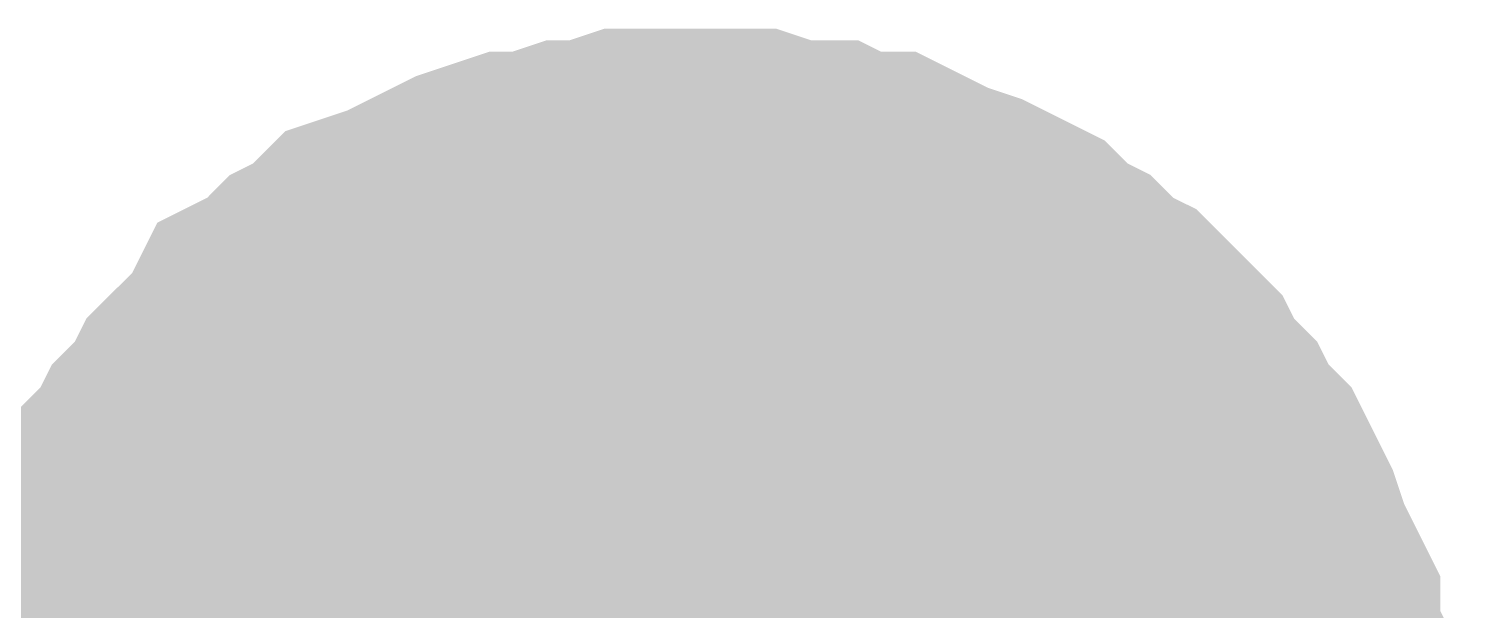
# Model space of a CAD drawing. Header units: inches. Extents: x 0 to 16.9, y 0 to 11.7.
# Drawn here: x 3.16806 to 3.21624, y 10.24004 to 10.25958 of the extents above; entities that cross this region are included whole.
import ezdxf

# ---------------------------------------------------------------- set-up
doc = ezdxf.new("R2010")
doc.units = ezdxf.units.IN
doc.header["$MEASUREMENT"] = 0
doc.layers.add('Sheet', color=255, linetype='Continuous')

msp = doc.modelspace()

# ---------------------------------------------------------------- linework, layer by layer
at = {"layer": 'Sheet'}
for points in [[(3.170217, 10.233614, 0.0118, 0.0118, 0), (3.170217, 10.234772, 0.0118, 0.0118, 0), (3.170217, 10.235544, 0.0118, 0.0118, 0), (3.170603, 10.236701, 0.0118, 0.0118, 0), (3.170603, 10.237859, 0.0118, 0.0118, 0), (3.170989, 10.23863, 0.0118, 0.0118, 0), (3.170989, 10.239788, 0.0118, 0.0118, 0), (3.171374, 10.24056, 0.0118, 0.0118, 0), (3.17176, 10.241331, 0.0118, 0.0118, 0), (3.172146, 10.242489, 0.0118, 0.0118, 0), (3.172532, 10.243261, 0.0118, 0.0118, 0), (3.173303, 10.244032, 0.0118, 0.0118, 0), (3.173689, 10.244804, 0.0118, 0.0118, 0), (3.174461, 10.245576, 0.0118, 0.0118, 0), (3.174846, 10.246348, 0.0118, 0.0118, 0), (3.175618, 10.247119, 0.0118, 0.0118, 0), (3.176389, 10.247891, 0.0118, 0.0118, 0), (3.176775, 10.248663, 0.0118, 0.0118, 0), (3.177547, 10.249048, 0.0118, 0.0118, 0), (3.178318, 10.24982, 0.0118, 0.0118, 0), (3.17909, 10.250206, 0.0118, 0.0118, 0), (3.179861, 10.250978, 0.0118, 0.0118, 0), (3.181019, 10.251364, 0.0118, 0.0118, 0), (3.18179, 10.251749, 0.0118, 0.0118, 0), (3.182562, 10.252135, 0.0118, 0.0118, 0), (3.183333, 10.252521, 0.0118, 0.0118, 0), (3.18449, 10.252907, 0.0118, 0.0118, 0), (3.185262, 10.252907, 0.0118, 0.0118, 0), (3.186419, 10.253293, 0.0118, 0.0118, 0), (3.187191, 10.253293, 0.0118, 0.0118, 0), (3.188348, 10.253679, 0.0118, 0.0118, 0), (3.18912, 10.253679, 0.0118, 0.0118, 0), (3.190277, 10.253679, 0.0118, 0.0118, 0)], [(3.170217, 10.233614, 0.0118, 0.0118, 0), (3.170217, 10.234772, 0.0118, 0.0118, 0), (3.170217, 10.235544, 0.0118, 0.0118, 0), (3.170603, 10.236701, 0.0118, 0.0118, 0), (3.170603, 10.237859, 0.0118, 0.0118, 0), (3.170989, 10.23863, 0.0118, 0.0118, 0), (3.170989, 10.239788, 0.0118, 0.0118, 0), (3.171374, 10.24056, 0.0118, 0.0118, 0), (3.17176, 10.241331, 0.0118, 0.0118, 0), (3.172146, 10.242489, 0.0118, 0.0118, 0), (3.172532, 10.243261, 0.0118, 0.0118, 0), (3.173303, 10.244032, 0.0118, 0.0118, 0), (3.173689, 10.244804, 0.0118, 0.0118, 0), (3.174461, 10.245576, 0.0118, 0.0118, 0), (3.174846, 10.246348, 0.0118, 0.0118, 0), (3.175618, 10.247119, 0.0118, 0.0118, 0), (3.176389, 10.247891, 0.0118, 0.0118, 0), (3.176775, 10.248663, 0.0118, 0.0118, 0), (3.177547, 10.249048, 0.0118, 0.0118, 0), (3.178318, 10.24982, 0.0118, 0.0118, 0), (3.17909, 10.250206, 0.0118, 0.0118, 0), (3.179861, 10.250978, 0.0118, 0.0118, 0), (3.181019, 10.251364, 0.0118, 0.0118, 0), (3.18179, 10.251749, 0.0118, 0.0118, 0), (3.182562, 10.252135, 0.0118, 0.0118, 0), (3.183333, 10.252521, 0.0118, 0.0118, 0), (3.18449, 10.252907, 0.0118, 0.0118, 0), (3.185262, 10.252907, 0.0118, 0.0118, 0), (3.186419, 10.253293, 0.0118, 0.0118, 0), (3.187191, 10.253293, 0.0118, 0.0118, 0), (3.188348, 10.253679, 0.0118, 0.0118, 0), (3.18912, 10.253679, 0.0118, 0.0118, 0), (3.190277, 10.253679, 0.0118, 0.0118, 0)], [(3.170217, 10.233614, 0.0118, 0.0118, 0), (3.170217, 10.234772, 0.0118, 0.0118, 0), (3.170217, 10.235544, 0.0118, 0.0118, 0), (3.170603, 10.236701, 0.0118, 0.0118, 0), (3.170603, 10.237859, 0.0118, 0.0118, 0), (3.170989, 10.23863, 0.0118, 0.0118, 0), (3.170989, 10.239788, 0.0118, 0.0118, 0), (3.171374, 10.24056, 0.0118, 0.0118, 0), (3.17176, 10.241331, 0.0118, 0.0118, 0), (3.172146, 10.242489, 0.0118, 0.0118, 0), (3.172532, 10.243261, 0.0118, 0.0118, 0), (3.173303, 10.244032, 0.0118, 0.0118, 0), (3.173689, 10.244804, 0.0118, 0.0118, 0), (3.174461, 10.245576, 0.0118, 0.0118, 0), (3.174846, 10.246348, 0.0118, 0.0118, 0), (3.175618, 10.247119, 0.0118, 0.0118, 0), (3.176389, 10.247891, 0.0118, 0.0118, 0), (3.176775, 10.248663, 0.0118, 0.0118, 0), (3.177547, 10.249048, 0.0118, 0.0118, 0), (3.178318, 10.24982, 0.0118, 0.0118, 0), (3.17909, 10.250206, 0.0118, 0.0118, 0), (3.179861, 10.250978, 0.0118, 0.0118, 0), (3.181019, 10.251364, 0.0118, 0.0118, 0), (3.18179, 10.251749, 0.0118, 0.0118, 0), (3.182562, 10.252135, 0.0118, 0.0118, 0), (3.183333, 10.252521, 0.0118, 0.0118, 0), (3.18449, 10.252907, 0.0118, 0.0118, 0), (3.185262, 10.252907, 0.0118, 0.0118, 0), (3.186419, 10.253293, 0.0118, 0.0118, 0), (3.187191, 10.253293, 0.0118, 0.0118, 0), (3.188348, 10.253679, 0.0118, 0.0118, 0), (3.18912, 10.253679, 0.0118, 0.0118, 0), (3.190277, 10.253679, 0.0118, 0.0118, 0)], [(3.170217, 10.233614, 0.0118, 0.0118, 0), (3.170217, 10.234772, 0.0118, 0.0118, 0), (3.170217, 10.235544, 0.0118, 0.0118, 0), (3.170603, 10.236701, 0.0118, 0.0118, 0), (3.170603, 10.237859, 0.0118, 0.0118, 0), (3.170989, 10.23863, 0.0118, 0.0118, 0), (3.170989, 10.239788, 0.0118, 0.0118, 0), (3.171374, 10.24056, 0.0118, 0.0118, 0), (3.17176, 10.241331, 0.0118, 0.0118, 0), (3.172146, 10.242489, 0.0118, 0.0118, 0), (3.172532, 10.243261, 0.0118, 0.0118, 0), (3.173303, 10.244032, 0.0118, 0.0118, 0), (3.173689, 10.244804, 0.0118, 0.0118, 0), (3.174461, 10.245576, 0.0118, 0.0118, 0), (3.174846, 10.246348, 0.0118, 0.0118, 0), (3.175618, 10.247119, 0.0118, 0.0118, 0), (3.176389, 10.247891, 0.0118, 0.0118, 0), (3.176775, 10.248663, 0.0118, 0.0118, 0), (3.177547, 10.249048, 0.0118, 0.0118, 0), (3.178318, 10.24982, 0.0118, 0.0118, 0), (3.17909, 10.250206, 0.0118, 0.0118, 0), (3.179861, 10.250978, 0.0118, 0.0118, 0), (3.181019, 10.251364, 0.0118, 0.0118, 0), (3.18179, 10.251749, 0.0118, 0.0118, 0), (3.182562, 10.252135, 0.0118, 0.0118, 0), (3.183333, 10.252521, 0.0118, 0.0118, 0), (3.18449, 10.252907, 0.0118, 0.0118, 0), (3.185262, 10.252907, 0.0118, 0.0118, 0), (3.186419, 10.253293, 0.0118, 0.0118, 0), (3.187191, 10.253293, 0.0118, 0.0118, 0), (3.188348, 10.253679, 0.0118, 0.0118, 0), (3.18912, 10.253679, 0.0118, 0.0118, 0), (3.190277, 10.253679, 0.0118, 0.0118, 0)], [(3.170217, 10.233614, 0.0118, 0.0118, 0), (3.170217, 10.234772, 0.0118, 0.0118, 0), (3.170217, 10.235544, 0.0118, 0.0118, 0), (3.170603, 10.236701, 0.0118, 0.0118, 0), (3.170603, 10.237859, 0.0118, 0.0118, 0), (3.170989, 10.23863, 0.0118, 0.0118, 0), (3.170989, 10.239788, 0.0118, 0.0118, 0), (3.171374, 10.24056, 0.0118, 0.0118, 0), (3.17176, 10.241331, 0.0118, 0.0118, 0), (3.172146, 10.242489, 0.0118, 0.0118, 0), (3.172532, 10.243261, 0.0118, 0.0118, 0), (3.173303, 10.244032, 0.0118, 0.0118, 0), (3.173689, 10.244804, 0.0118, 0.0118, 0), (3.174461, 10.245576, 0.0118, 0.0118, 0), (3.174846, 10.246348, 0.0118, 0.0118, 0), (3.175618, 10.247119, 0.0118, 0.0118, 0), (3.176389, 10.247891, 0.0118, 0.0118, 0), (3.176775, 10.248663, 0.0118, 0.0118, 0), (3.177547, 10.249048, 0.0118, 0.0118, 0), (3.178318, 10.24982, 0.0118, 0.0118, 0), (3.17909, 10.250206, 0.0118, 0.0118, 0), (3.179861, 10.250978, 0.0118, 0.0118, 0), (3.181019, 10.251364, 0.0118, 0.0118, 0), (3.18179, 10.251749, 0.0118, 0.0118, 0), (3.182562, 10.252135, 0.0118, 0.0118, 0), (3.183333, 10.252521, 0.0118, 0.0118, 0), (3.18449, 10.252907, 0.0118, 0.0118, 0), (3.185262, 10.252907, 0.0118, 0.0118, 0), (3.186419, 10.253293, 0.0118, 0.0118, 0), (3.187191, 10.253293, 0.0118, 0.0118, 0), (3.188348, 10.253679, 0.0118, 0.0118, 0), (3.18912, 10.253679, 0.0118, 0.0118, 0), (3.190277, 10.253679, 0.0118, 0.0118, 0)], [(3.170217, 10.233614, 0.0118, 0.0118, 0), (3.170217, 10.234772, 0.0118, 0.0118, 0), (3.170217, 10.235544, 0.0118, 0.0118, 0), (3.170603, 10.236701, 0.0118, 0.0118, 0), (3.170603, 10.237859, 0.0118, 0.0118, 0), (3.170989, 10.23863, 0.0118, 0.0118, 0), (3.170989, 10.239788, 0.0118, 0.0118, 0), (3.171374, 10.24056, 0.0118, 0.0118, 0), (3.17176, 10.241331, 0.0118, 0.0118, 0), (3.172146, 10.242489, 0.0118, 0.0118, 0), (3.172532, 10.243261, 0.0118, 0.0118, 0), (3.173303, 10.244032, 0.0118, 0.0118, 0), (3.173689, 10.244804, 0.0118, 0.0118, 0), (3.174461, 10.245576, 0.0118, 0.0118, 0), (3.174846, 10.246348, 0.0118, 0.0118, 0), (3.175618, 10.247119, 0.0118, 0.0118, 0), (3.176389, 10.247891, 0.0118, 0.0118, 0), (3.176775, 10.248663, 0.0118, 0.0118, 0), (3.177547, 10.249048, 0.0118, 0.0118, 0), (3.178318, 10.24982, 0.0118, 0.0118, 0), (3.17909, 10.250206, 0.0118, 0.0118, 0), (3.179861, 10.250978, 0.0118, 0.0118, 0), (3.181019, 10.251364, 0.0118, 0.0118, 0), (3.18179, 10.251749, 0.0118, 0.0118, 0), (3.182562, 10.252135, 0.0118, 0.0118, 0), (3.183333, 10.252521, 0.0118, 0.0118, 0), (3.18449, 10.252907, 0.0118, 0.0118, 0), (3.185262, 10.252907, 0.0118, 0.0118, 0), (3.186419, 10.253293, 0.0118, 0.0118, 0), (3.187191, 10.253293, 0.0118, 0.0118, 0), (3.188348, 10.253679, 0.0118, 0.0118, 0), (3.18912, 10.253679, 0.0118, 0.0118, 0), (3.190277, 10.253679, 0.0118, 0.0118, 0)], [(3.170217, 10.233614, 0.0118, 0.0118, 0), (3.170217, 10.234772, 0.0118, 0.0118, 0), (3.170217, 10.235544, 0.0118, 0.0118, 0), (3.170603, 10.236701, 0.0118, 0.0118, 0), (3.170603, 10.237859, 0.0118, 0.0118, 0), (3.170989, 10.23863, 0.0118, 0.0118, 0), (3.170989, 10.239788, 0.0118, 0.0118, 0), (3.171374, 10.24056, 0.0118, 0.0118, 0), (3.17176, 10.241331, 0.0118, 0.0118, 0), (3.172146, 10.242489, 0.0118, 0.0118, 0), (3.172532, 10.243261, 0.0118, 0.0118, 0), (3.173303, 10.244032, 0.0118, 0.0118, 0), (3.173689, 10.244804, 0.0118, 0.0118, 0), (3.174461, 10.245576, 0.0118, 0.0118, 0), (3.174846, 10.246348, 0.0118, 0.0118, 0), (3.175618, 10.247119, 0.0118, 0.0118, 0), (3.176389, 10.247891, 0.0118, 0.0118, 0), (3.176775, 10.248663, 0.0118, 0.0118, 0), (3.177547, 10.249048, 0.0118, 0.0118, 0), (3.178318, 10.24982, 0.0118, 0.0118, 0), (3.17909, 10.250206, 0.0118, 0.0118, 0), (3.179861, 10.250978, 0.0118, 0.0118, 0), (3.181019, 10.251364, 0.0118, 0.0118, 0), (3.18179, 10.251749, 0.0118, 0.0118, 0), (3.182562, 10.252135, 0.0118, 0.0118, 0), (3.183333, 10.252521, 0.0118, 0.0118, 0), (3.18449, 10.252907, 0.0118, 0.0118, 0), (3.185262, 10.252907, 0.0118, 0.0118, 0), (3.186419, 10.253293, 0.0118, 0.0118, 0), (3.187191, 10.253293, 0.0118, 0.0118, 0), (3.188348, 10.253679, 0.0118, 0.0118, 0), (3.18912, 10.253679, 0.0118, 0.0118, 0), (3.190277, 10.253679, 0.0118, 0.0118, 0)], [(3.190277, 10.253679, 0.0118, 0.0118, 0), (3.190277, 10.253679, 0.0118, 0.0118, 0)], [(3.190277, 10.253679, 0.0118, 0.0118, 0), (3.191434, 10.253679, 0.0118, 0.0118, 0), (3.192206, 10.253679, 0.0118, 0.0118, 0), (3.193363, 10.253293, 0.0118, 0.0118, 0), (3.19452, 10.253293, 0.0118, 0.0118, 0), (3.195292, 10.252907, 0.0118, 0.0118, 0), (3.196449, 10.252907, 0.0118, 0.0118, 0), (3.197221, 10.252521, 0.0118, 0.0118, 0), (3.197992, 10.252135, 0.0118, 0.0118, 0), (3.19915, 10.251749, 0.0118, 0.0118, 0), (3.199921, 10.251364, 0.0118, 0.0118, 0), (3.200693, 10.250978, 0.0118, 0.0118, 0), (3.201464, 10.250206, 0.0118, 0.0118, 0), (3.202236, 10.24982, 0.0118, 0.0118, 0), (3.203007, 10.249048, 0.0118, 0.0118, 0), (3.203779, 10.248663, 0.0118, 0.0118, 0), (3.20455, 10.247891, 0.0118, 0.0118, 0), (3.205322, 10.247119, 0.0118, 0.0118, 0), (3.205708, 10.246348, 0.0118, 0.0118, 0), (3.206479, 10.245576, 0.0118, 0.0118, 0), (3.206865, 10.244804, 0.0118, 0.0118, 0), (3.207636, 10.244032, 0.0118, 0.0118, 0), (3.208022, 10.243261, 0.0118, 0.0118, 0), (3.208408, 10.242489, 0.0118, 0.0118, 0), (3.208794, 10.241331, 0.0118, 0.0118, 0), (3.209179, 10.24056, 0.0118, 0.0118, 0), (3.209565, 10.239788, 0.0118, 0.0118, 0), (3.209565, 10.23863, 0.0118, 0.0118, 0), (3.209951, 10.237859, 0.0118, 0.0118, 0), (3.209951, 10.236701, 0.0118, 0.0118, 0), (3.210337, 10.235544, 0.0118, 0.0118, 0), (3.210337, 10.234772, 0.0118, 0.0118, 0), (3.210337, 10.233614, 0.0118, 0.0118, 0)], [(3.190277, 10.253679, 0.0118, 0.0118, 0), (3.190277, 10.253679, 0.0118, 0.0118, 0)], [(3.190277, 10.253679, 0.0118, 0.0118, 0), (3.191434, 10.253679, 0.0118, 0.0118, 0), (3.192206, 10.253679, 0.0118, 0.0118, 0), (3.193363, 10.253293, 0.0118, 0.0118, 0), (3.19452, 10.253293, 0.0118, 0.0118, 0), (3.195292, 10.252907, 0.0118, 0.0118, 0), (3.196449, 10.252907, 0.0118, 0.0118, 0), (3.197221, 10.252521, 0.0118, 0.0118, 0), (3.197992, 10.252135, 0.0118, 0.0118, 0), (3.19915, 10.251749, 0.0118, 0.0118, 0), (3.199921, 10.251364, 0.0118, 0.0118, 0), (3.200693, 10.250978, 0.0118, 0.0118, 0), (3.201464, 10.250206, 0.0118, 0.0118, 0), (3.202236, 10.24982, 0.0118, 0.0118, 0), (3.203007, 10.249048, 0.0118, 0.0118, 0), (3.203779, 10.248663, 0.0118, 0.0118, 0), (3.20455, 10.247891, 0.0118, 0.0118, 0), (3.205322, 10.247119, 0.0118, 0.0118, 0), (3.205708, 10.246348, 0.0118, 0.0118, 0), (3.206479, 10.245576, 0.0118, 0.0118, 0), (3.206865, 10.244804, 0.0118, 0.0118, 0), (3.207636, 10.244032, 0.0118, 0.0118, 0), (3.208022, 10.243261, 0.0118, 0.0118, 0), (3.208408, 10.242489, 0.0118, 0.0118, 0), (3.208794, 10.241331, 0.0118, 0.0118, 0), (3.209179, 10.24056, 0.0118, 0.0118, 0), (3.209565, 10.239788, 0.0118, 0.0118, 0), (3.209565, 10.23863, 0.0118, 0.0118, 0), (3.209951, 10.237859, 0.0118, 0.0118, 0), (3.209951, 10.236701, 0.0118, 0.0118, 0), (3.210337, 10.235544, 0.0118, 0.0118, 0), (3.210337, 10.234772, 0.0118, 0.0118, 0), (3.210337, 10.233614, 0.0118, 0.0118, 0)], [(3.190277, 10.253679, 0.0118, 0.0118, 0), (3.190277, 10.253679, 0.0118, 0.0118, 0)], [(3.190277, 10.253679, 0.0118, 0.0118, 0), (3.191434, 10.253679, 0.0118, 0.0118, 0), (3.192206, 10.253679, 0.0118, 0.0118, 0), (3.193363, 10.253293, 0.0118, 0.0118, 0), (3.19452, 10.253293, 0.0118, 0.0118, 0), (3.195292, 10.252907, 0.0118, 0.0118, 0), (3.196449, 10.252907, 0.0118, 0.0118, 0), (3.197221, 10.252521, 0.0118, 0.0118, 0), (3.197992, 10.252135, 0.0118, 0.0118, 0), (3.19915, 10.251749, 0.0118, 0.0118, 0), (3.199921, 10.251364, 0.0118, 0.0118, 0), (3.200693, 10.250978, 0.0118, 0.0118, 0), (3.201464, 10.250206, 0.0118, 0.0118, 0), (3.202236, 10.24982, 0.0118, 0.0118, 0), (3.203007, 10.249048, 0.0118, 0.0118, 0), (3.203779, 10.248663, 0.0118, 0.0118, 0), (3.20455, 10.247891, 0.0118, 0.0118, 0), (3.205322, 10.247119, 0.0118, 0.0118, 0), (3.205708, 10.246348, 0.0118, 0.0118, 0), (3.206479, 10.245576, 0.0118, 0.0118, 0), (3.206865, 10.244804, 0.0118, 0.0118, 0), (3.207636, 10.244032, 0.0118, 0.0118, 0), (3.208022, 10.243261, 0.0118, 0.0118, 0), (3.208408, 10.242489, 0.0118, 0.0118, 0), (3.208794, 10.241331, 0.0118, 0.0118, 0), (3.209179, 10.24056, 0.0118, 0.0118, 0), (3.209565, 10.239788, 0.0118, 0.0118, 0), (3.209565, 10.23863, 0.0118, 0.0118, 0), (3.209951, 10.237859, 0.0118, 0.0118, 0), (3.209951, 10.236701, 0.0118, 0.0118, 0), (3.210337, 10.235544, 0.0118, 0.0118, 0), (3.210337, 10.234772, 0.0118, 0.0118, 0), (3.210337, 10.233614, 0.0118, 0.0118, 0)], [(3.190277, 10.253679, 0.0118, 0.0118, 0), (3.190277, 10.253679, 0.0118, 0.0118, 0)], [(3.190277, 10.253679, 0.0118, 0.0118, 0), (3.191434, 10.253679, 0.0118, 0.0118, 0), (3.192206, 10.253679, 0.0118, 0.0118, 0), (3.193363, 10.253293, 0.0118, 0.0118, 0), (3.19452, 10.253293, 0.0118, 0.0118, 0), (3.195292, 10.252907, 0.0118, 0.0118, 0), (3.196449, 10.252907, 0.0118, 0.0118, 0), (3.197221, 10.252521, 0.0118, 0.0118, 0), (3.197992, 10.252135, 0.0118, 0.0118, 0), (3.19915, 10.251749, 0.0118, 0.0118, 0), (3.199921, 10.251364, 0.0118, 0.0118, 0), (3.200693, 10.250978, 0.0118, 0.0118, 0), (3.201464, 10.250206, 0.0118, 0.0118, 0), (3.202236, 10.24982, 0.0118, 0.0118, 0), (3.203007, 10.249048, 0.0118, 0.0118, 0), (3.203779, 10.248663, 0.0118, 0.0118, 0), (3.20455, 10.247891, 0.0118, 0.0118, 0), (3.205322, 10.247119, 0.0118, 0.0118, 0), (3.205708, 10.246348, 0.0118, 0.0118, 0), (3.206479, 10.245576, 0.0118, 0.0118, 0), (3.206865, 10.244804, 0.0118, 0.0118, 0), (3.207636, 10.244032, 0.0118, 0.0118, 0), (3.208022, 10.243261, 0.0118, 0.0118, 0), (3.208408, 10.242489, 0.0118, 0.0118, 0), (3.208794, 10.241331, 0.0118, 0.0118, 0), (3.209179, 10.24056, 0.0118, 0.0118, 0), (3.209565, 10.239788, 0.0118, 0.0118, 0), (3.209565, 10.23863, 0.0118, 0.0118, 0), (3.209951, 10.237859, 0.0118, 0.0118, 0), (3.209951, 10.236701, 0.0118, 0.0118, 0), (3.210337, 10.235544, 0.0118, 0.0118, 0), (3.210337, 10.234772, 0.0118, 0.0118, 0), (3.210337, 10.233614, 0.0118, 0.0118, 0)], [(3.190277, 10.253679, 0.0118, 0.0118, 0), (3.190277, 10.253679, 0.0118, 0.0118, 0)], [(3.190277, 10.253679, 0.0118, 0.0118, 0), (3.191434, 10.253679, 0.0118, 0.0118, 0), (3.192206, 10.253679, 0.0118, 0.0118, 0), (3.193363, 10.253293, 0.0118, 0.0118, 0), (3.19452, 10.253293, 0.0118, 0.0118, 0), (3.195292, 10.252907, 0.0118, 0.0118, 0), (3.196449, 10.252907, 0.0118, 0.0118, 0), (3.197221, 10.252521, 0.0118, 0.0118, 0), (3.197992, 10.252135, 0.0118, 0.0118, 0), (3.19915, 10.251749, 0.0118, 0.0118, 0), (3.199921, 10.251364, 0.0118, 0.0118, 0), (3.200693, 10.250978, 0.0118, 0.0118, 0), (3.201464, 10.250206, 0.0118, 0.0118, 0), (3.202236, 10.24982, 0.0118, 0.0118, 0), (3.203007, 10.249048, 0.0118, 0.0118, 0), (3.203779, 10.248663, 0.0118, 0.0118, 0), (3.20455, 10.247891, 0.0118, 0.0118, 0), (3.205322, 10.247119, 0.0118, 0.0118, 0), (3.205708, 10.246348, 0.0118, 0.0118, 0), (3.206479, 10.245576, 0.0118, 0.0118, 0), (3.206865, 10.244804, 0.0118, 0.0118, 0), (3.207636, 10.244032, 0.0118, 0.0118, 0), (3.208022, 10.243261, 0.0118, 0.0118, 0), (3.208408, 10.242489, 0.0118, 0.0118, 0), (3.208794, 10.241331, 0.0118, 0.0118, 0), (3.209179, 10.24056, 0.0118, 0.0118, 0), (3.209565, 10.239788, 0.0118, 0.0118, 0), (3.209565, 10.23863, 0.0118, 0.0118, 0), (3.209951, 10.237859, 0.0118, 0.0118, 0), (3.209951, 10.236701, 0.0118, 0.0118, 0), (3.210337, 10.235544, 0.0118, 0.0118, 0), (3.210337, 10.234772, 0.0118, 0.0118, 0), (3.210337, 10.233614, 0.0118, 0.0118, 0)], [(3.190277, 10.253679, 0.0118, 0.0118, 0), (3.190277, 10.253679, 0.0118, 0.0118, 0)], [(3.190277, 10.253679, 0.0118, 0.0118, 0), (3.191434, 10.253679, 0.0118, 0.0118, 0), (3.192206, 10.253679, 0.0118, 0.0118, 0), (3.193363, 10.253293, 0.0118, 0.0118, 0), (3.19452, 10.253293, 0.0118, 0.0118, 0), (3.195292, 10.252907, 0.0118, 0.0118, 0), (3.196449, 10.252907, 0.0118, 0.0118, 0), (3.197221, 10.252521, 0.0118, 0.0118, 0), (3.197992, 10.252135, 0.0118, 0.0118, 0), (3.19915, 10.251749, 0.0118, 0.0118, 0), (3.199921, 10.251364, 0.0118, 0.0118, 0), (3.200693, 10.250978, 0.0118, 0.0118, 0), (3.201464, 10.250206, 0.0118, 0.0118, 0), (3.202236, 10.24982, 0.0118, 0.0118, 0), (3.203007, 10.249048, 0.0118, 0.0118, 0), (3.203779, 10.248663, 0.0118, 0.0118, 0), (3.20455, 10.247891, 0.0118, 0.0118, 0), (3.205322, 10.247119, 0.0118, 0.0118, 0), (3.205708, 10.246348, 0.0118, 0.0118, 0), (3.206479, 10.245576, 0.0118, 0.0118, 0), (3.206865, 10.244804, 0.0118, 0.0118, 0), (3.207636, 10.244032, 0.0118, 0.0118, 0), (3.208022, 10.243261, 0.0118, 0.0118, 0), (3.208408, 10.242489, 0.0118, 0.0118, 0), (3.208794, 10.241331, 0.0118, 0.0118, 0), (3.209179, 10.24056, 0.0118, 0.0118, 0), (3.209565, 10.239788, 0.0118, 0.0118, 0), (3.209565, 10.23863, 0.0118, 0.0118, 0), (3.209951, 10.237859, 0.0118, 0.0118, 0), (3.209951, 10.236701, 0.0118, 0.0118, 0), (3.210337, 10.235544, 0.0118, 0.0118, 0), (3.210337, 10.234772, 0.0118, 0.0118, 0), (3.210337, 10.233614, 0.0118, 0.0118, 0)], [(3.190277, 10.253679, 0.0118, 0.0118, 0), (3.190277, 10.253679, 0.0118, 0.0118, 0)], [(3.190277, 10.253679, 0.0118, 0.0118, 0), (3.191434, 10.253679, 0.0118, 0.0118, 0), (3.192206, 10.253679, 0.0118, 0.0118, 0), (3.193363, 10.253293, 0.0118, 0.0118, 0), (3.19452, 10.253293, 0.0118, 0.0118, 0), (3.195292, 10.252907, 0.0118, 0.0118, 0), (3.196449, 10.252907, 0.0118, 0.0118, 0), (3.197221, 10.252521, 0.0118, 0.0118, 0), (3.197992, 10.252135, 0.0118, 0.0118, 0), (3.19915, 10.251749, 0.0118, 0.0118, 0), (3.199921, 10.251364, 0.0118, 0.0118, 0), (3.200693, 10.250978, 0.0118, 0.0118, 0), (3.201464, 10.250206, 0.0118, 0.0118, 0), (3.202236, 10.24982, 0.0118, 0.0118, 0), (3.203007, 10.249048, 0.0118, 0.0118, 0), (3.203779, 10.248663, 0.0118, 0.0118, 0), (3.20455, 10.247891, 0.0118, 0.0118, 0), (3.205322, 10.247119, 0.0118, 0.0118, 0), (3.205708, 10.246348, 0.0118, 0.0118, 0), (3.206479, 10.245576, 0.0118, 0.0118, 0), (3.206865, 10.244804, 0.0118, 0.0118, 0), (3.207636, 10.244032, 0.0118, 0.0118, 0), (3.208022, 10.243261, 0.0118, 0.0118, 0), (3.208408, 10.242489, 0.0118, 0.0118, 0), (3.208794, 10.241331, 0.0118, 0.0118, 0), (3.209179, 10.24056, 0.0118, 0.0118, 0), (3.209565, 10.239788, 0.0118, 0.0118, 0), (3.209565, 10.23863, 0.0118, 0.0118, 0), (3.209951, 10.237859, 0.0118, 0.0118, 0), (3.209951, 10.236701, 0.0118, 0.0118, 0), (3.210337, 10.235544, 0.0118, 0.0118, 0), (3.210337, 10.234772, 0.0118, 0.0118, 0), (3.210337, 10.233614, 0.0118, 0.0118, 0)], [(3.170603, 10.237859, 0.0039, 0.0039, 0), (3.170989, 10.23863, 0.0039, 0.0039, 0), (3.170989, 10.239788, 0.0039, 0.0039, 0), (3.171374, 10.24056, 0.0039, 0.0039, 0), (3.17176, 10.241331, 0.0039, 0.0039, 0), (3.172146, 10.242489, 0.0039, 0.0039, 0), (3.172532, 10.243261, 0.0039, 0.0039, 0), (3.173303, 10.244032, 0.0039, 0.0039, 0), (3.173689, 10.244804, 0.0039, 0.0039, 0), (3.174461, 10.245576, 0.0039, 0.0039, 0), (3.174846, 10.246348, 0.0039, 0.0039, 0), (3.175618, 10.247119, 0.0039, 0.0039, 0), (3.176389, 10.247891, 0.0039, 0.0039, 0), (3.176775, 10.248663, 0.0039, 0.0039, 0), (3.177547, 10.249048, 0.0039, 0.0039, 0), (3.178318, 10.24982, 0.0039, 0.0039, 0), (3.17909, 10.250206, 0.0039, 0.0039, 0), (3.179861, 10.250978, 0.0039, 0.0039, 0), (3.181019, 10.251364, 0.0039, 0.0039, 0), (3.18179, 10.251749, 0.0039, 0.0039, 0), (3.182562, 10.252135, 0.0039, 0.0039, 0), (3.183333, 10.252521, 0.0039, 0.0039, 0), (3.18449, 10.252907, 0.0039, 0.0039, 0), (3.185262, 10.252907, 0.0039, 0.0039, 0), (3.186419, 10.253293, 0.0039, 0.0039, 0), (3.187191, 10.253293, 0.0039, 0.0039, 0), (3.188348, 10.253679, 0.0039, 0.0039, 0), (3.18912, 10.253679, 0.0039, 0.0039, 0), (3.190277, 10.253679, 0.0039, 0.0039, 0)], [(3.170603, 10.237859, 0.0039, 0.0039, 0), (3.170989, 10.23863, 0.0039, 0.0039, 0), (3.170989, 10.239788, 0.0039, 0.0039, 0), (3.171374, 10.24056, 0.0039, 0.0039, 0), (3.17176, 10.241331, 0.0039, 0.0039, 0), (3.172146, 10.242489, 0.0039, 0.0039, 0), (3.172532, 10.243261, 0.0039, 0.0039, 0), (3.173303, 10.244032, 0.0039, 0.0039, 0), (3.173689, 10.244804, 0.0039, 0.0039, 0), (3.174461, 10.245576, 0.0039, 0.0039, 0), (3.174846, 10.246348, 0.0039, 0.0039, 0), (3.175618, 10.247119, 0.0039, 0.0039, 0), (3.176389, 10.247891, 0.0039, 0.0039, 0), (3.176775, 10.248663, 0.0039, 0.0039, 0), (3.177547, 10.249048, 0.0039, 0.0039, 0), (3.178318, 10.24982, 0.0039, 0.0039, 0), (3.17909, 10.250206, 0.0039, 0.0039, 0), (3.179861, 10.250978, 0.0039, 0.0039, 0), (3.181019, 10.251364, 0.0039, 0.0039, 0), (3.18179, 10.251749, 0.0039, 0.0039, 0), (3.182562, 10.252135, 0.0039, 0.0039, 0), (3.183333, 10.252521, 0.0039, 0.0039, 0), (3.18449, 10.252907, 0.0039, 0.0039, 0), (3.185262, 10.252907, 0.0039, 0.0039, 0), (3.186419, 10.253293, 0.0039, 0.0039, 0), (3.187191, 10.253293, 0.0039, 0.0039, 0), (3.188348, 10.253679, 0.0039, 0.0039, 0), (3.18912, 10.253679, 0.0039, 0.0039, 0), (3.190277, 10.253679, 0.0039, 0.0039, 0)], [(3.170603, 10.237859, 0.0039, 0.0039, 0), (3.170989, 10.23863, 0.0039, 0.0039, 0), (3.170989, 10.239788, 0.0039, 0.0039, 0), (3.171374, 10.24056, 0.0039, 0.0039, 0), (3.17176, 10.241331, 0.0039, 0.0039, 0), (3.172146, 10.242489, 0.0039, 0.0039, 0), (3.172532, 10.243261, 0.0039, 0.0039, 0), (3.173303, 10.244032, 0.0039, 0.0039, 0), (3.173689, 10.244804, 0.0039, 0.0039, 0), (3.174461, 10.245576, 0.0039, 0.0039, 0), (3.174846, 10.246348, 0.0039, 0.0039, 0), (3.175618, 10.247119, 0.0039, 0.0039, 0), (3.176389, 10.247891, 0.0039, 0.0039, 0), (3.176775, 10.248663, 0.0039, 0.0039, 0), (3.177547, 10.249048, 0.0039, 0.0039, 0), (3.178318, 10.24982, 0.0039, 0.0039, 0), (3.17909, 10.250206, 0.0039, 0.0039, 0), (3.179861, 10.250978, 0.0039, 0.0039, 0), (3.181019, 10.251364, 0.0039, 0.0039, 0), (3.18179, 10.251749, 0.0039, 0.0039, 0), (3.182562, 10.252135, 0.0039, 0.0039, 0), (3.183333, 10.252521, 0.0039, 0.0039, 0), (3.18449, 10.252907, 0.0039, 0.0039, 0), (3.185262, 10.252907, 0.0039, 0.0039, 0), (3.186419, 10.253293, 0.0039, 0.0039, 0), (3.187191, 10.253293, 0.0039, 0.0039, 0), (3.188348, 10.253679, 0.0039, 0.0039, 0), (3.18912, 10.253679, 0.0039, 0.0039, 0), (3.190277, 10.253679, 0.0039, 0.0039, 0)], [(3.170603, 10.237859, 0.0039, 0.0039, 0), (3.170989, 10.23863, 0.0039, 0.0039, 0), (3.170989, 10.239788, 0.0039, 0.0039, 0), (3.171374, 10.24056, 0.0039, 0.0039, 0), (3.17176, 10.241331, 0.0039, 0.0039, 0), (3.172146, 10.242489, 0.0039, 0.0039, 0), (3.172532, 10.243261, 0.0039, 0.0039, 0), (3.173303, 10.244032, 0.0039, 0.0039, 0), (3.173689, 10.244804, 0.0039, 0.0039, 0), (3.174461, 10.245576, 0.0039, 0.0039, 0), (3.174846, 10.246348, 0.0039, 0.0039, 0), (3.175618, 10.247119, 0.0039, 0.0039, 0), (3.176389, 10.247891, 0.0039, 0.0039, 0), (3.176775, 10.248663, 0.0039, 0.0039, 0), (3.177547, 10.249048, 0.0039, 0.0039, 0), (3.178318, 10.24982, 0.0039, 0.0039, 0), (3.17909, 10.250206, 0.0039, 0.0039, 0), (3.179861, 10.250978, 0.0039, 0.0039, 0), (3.181019, 10.251364, 0.0039, 0.0039, 0), (3.18179, 10.251749, 0.0039, 0.0039, 0), (3.182562, 10.252135, 0.0039, 0.0039, 0), (3.183333, 10.252521, 0.0039, 0.0039, 0), (3.18449, 10.252907, 0.0039, 0.0039, 0), (3.185262, 10.252907, 0.0039, 0.0039, 0), (3.186419, 10.253293, 0.0039, 0.0039, 0), (3.187191, 10.253293, 0.0039, 0.0039, 0), (3.188348, 10.253679, 0.0039, 0.0039, 0), (3.18912, 10.253679, 0.0039, 0.0039, 0), (3.190277, 10.253679, 0.0039, 0.0039, 0)], [(3.170603, 10.237859, 0.0039, 0.0039, 0), (3.170989, 10.23863, 0.0039, 0.0039, 0), (3.170989, 10.239788, 0.0039, 0.0039, 0), (3.171374, 10.24056, 0.0039, 0.0039, 0), (3.17176, 10.241331, 0.0039, 0.0039, 0), (3.172146, 10.242489, 0.0039, 0.0039, 0), (3.172532, 10.243261, 0.0039, 0.0039, 0), (3.173303, 10.244032, 0.0039, 0.0039, 0), (3.173689, 10.244804, 0.0039, 0.0039, 0), (3.174461, 10.245576, 0.0039, 0.0039, 0), (3.174846, 10.246348, 0.0039, 0.0039, 0), (3.175618, 10.247119, 0.0039, 0.0039, 0), (3.176389, 10.247891, 0.0039, 0.0039, 0), (3.176775, 10.248663, 0.0039, 0.0039, 0), (3.177547, 10.249048, 0.0039, 0.0039, 0), (3.178318, 10.24982, 0.0039, 0.0039, 0), (3.17909, 10.250206, 0.0039, 0.0039, 0), (3.179861, 10.250978, 0.0039, 0.0039, 0), (3.181019, 10.251364, 0.0039, 0.0039, 0), (3.18179, 10.251749, 0.0039, 0.0039, 0), (3.182562, 10.252135, 0.0039, 0.0039, 0), (3.183333, 10.252521, 0.0039, 0.0039, 0), (3.18449, 10.252907, 0.0039, 0.0039, 0), (3.185262, 10.252907, 0.0039, 0.0039, 0), (3.186419, 10.253293, 0.0039, 0.0039, 0), (3.187191, 10.253293, 0.0039, 0.0039, 0), (3.188348, 10.253679, 0.0039, 0.0039, 0), (3.18912, 10.253679, 0.0039, 0.0039, 0), (3.190277, 10.253679, 0.0039, 0.0039, 0)], [(3.170603, 10.237859, 0.0039, 0.0039, 0), (3.170989, 10.23863, 0.0039, 0.0039, 0), (3.170989, 10.239788, 0.0039, 0.0039, 0), (3.171374, 10.24056, 0.0039, 0.0039, 0), (3.17176, 10.241331, 0.0039, 0.0039, 0), (3.172146, 10.242489, 0.0039, 0.0039, 0), (3.172532, 10.243261, 0.0039, 0.0039, 0), (3.173303, 10.244032, 0.0039, 0.0039, 0), (3.173689, 10.244804, 0.0039, 0.0039, 0), (3.174461, 10.245576, 0.0039, 0.0039, 0), (3.174846, 10.246348, 0.0039, 0.0039, 0), (3.175618, 10.247119, 0.0039, 0.0039, 0), (3.176389, 10.247891, 0.0039, 0.0039, 0), (3.176775, 10.248663, 0.0039, 0.0039, 0), (3.177547, 10.249048, 0.0039, 0.0039, 0), (3.178318, 10.24982, 0.0039, 0.0039, 0), (3.17909, 10.250206, 0.0039, 0.0039, 0), (3.179861, 10.250978, 0.0039, 0.0039, 0), (3.181019, 10.251364, 0.0039, 0.0039, 0), (3.18179, 10.251749, 0.0039, 0.0039, 0), (3.182562, 10.252135, 0.0039, 0.0039, 0), (3.183333, 10.252521, 0.0039, 0.0039, 0), (3.18449, 10.252907, 0.0039, 0.0039, 0), (3.185262, 10.252907, 0.0039, 0.0039, 0), (3.186419, 10.253293, 0.0039, 0.0039, 0), (3.187191, 10.253293, 0.0039, 0.0039, 0), (3.188348, 10.253679, 0.0039, 0.0039, 0), (3.18912, 10.253679, 0.0039, 0.0039, 0), (3.190277, 10.253679, 0.0039, 0.0039, 0)], [(3.170603, 10.237859, 0.0039, 0.0039, 0), (3.170989, 10.23863, 0.0039, 0.0039, 0), (3.170989, 10.239788, 0.0039, 0.0039, 0), (3.171374, 10.24056, 0.0039, 0.0039, 0), (3.17176, 10.241331, 0.0039, 0.0039, 0), (3.172146, 10.242489, 0.0039, 0.0039, 0), (3.172532, 10.243261, 0.0039, 0.0039, 0), (3.173303, 10.244032, 0.0039, 0.0039, 0), (3.173689, 10.244804, 0.0039, 0.0039, 0), (3.174461, 10.245576, 0.0039, 0.0039, 0), (3.174846, 10.246348, 0.0039, 0.0039, 0), (3.175618, 10.247119, 0.0039, 0.0039, 0), (3.176389, 10.247891, 0.0039, 0.0039, 0), (3.176775, 10.248663, 0.0039, 0.0039, 0), (3.177547, 10.249048, 0.0039, 0.0039, 0), (3.178318, 10.24982, 0.0039, 0.0039, 0), (3.17909, 10.250206, 0.0039, 0.0039, 0), (3.179861, 10.250978, 0.0039, 0.0039, 0), (3.181019, 10.251364, 0.0039, 0.0039, 0), (3.18179, 10.251749, 0.0039, 0.0039, 0), (3.182562, 10.252135, 0.0039, 0.0039, 0), (3.183333, 10.252521, 0.0039, 0.0039, 0), (3.18449, 10.252907, 0.0039, 0.0039, 0), (3.185262, 10.252907, 0.0039, 0.0039, 0), (3.186419, 10.253293, 0.0039, 0.0039, 0), (3.187191, 10.253293, 0.0039, 0.0039, 0), (3.188348, 10.253679, 0.0039, 0.0039, 0), (3.18912, 10.253679, 0.0039, 0.0039, 0), (3.190277, 10.253679, 0.0039, 0.0039, 0)], [(3.190277, 10.253679, 0.0039, 0.0039, 0), (3.190277, 10.253679, 0.0039, 0.0039, 0)], [(3.190277, 10.253679, 0.0039, 0.0039, 0), (3.191434, 10.253679, 0.0039, 0.0039, 0), (3.192206, 10.253679, 0.0039, 0.0039, 0), (3.193363, 10.253293, 0.0039, 0.0039, 0), (3.19452, 10.253293, 0.0039, 0.0039, 0), (3.195292, 10.252907, 0.0039, 0.0039, 0), (3.196449, 10.252907, 0.0039, 0.0039, 0), (3.197221, 10.252521, 0.0039, 0.0039, 0), (3.197992, 10.252135, 0.0039, 0.0039, 0), (3.19915, 10.251749, 0.0039, 0.0039, 0), (3.199921, 10.251364, 0.0039, 0.0039, 0), (3.200693, 10.250978, 0.0039, 0.0039, 0), (3.201464, 10.250206, 0.0039, 0.0039, 0), (3.202236, 10.24982, 0.0039, 0.0039, 0), (3.203007, 10.249048, 0.0039, 0.0039, 0), (3.203779, 10.248663, 0.0039, 0.0039, 0), (3.20455, 10.247891, 0.0039, 0.0039, 0), (3.205322, 10.247119, 0.0039, 0.0039, 0), (3.205708, 10.246348, 0.0039, 0.0039, 0), (3.206479, 10.245576, 0.0039, 0.0039, 0), (3.206865, 10.244804, 0.0039, 0.0039, 0), (3.207636, 10.244032, 0.0039, 0.0039, 0), (3.208022, 10.243261, 0.0039, 0.0039, 0), (3.208408, 10.242489, 0.0039, 0.0039, 0), (3.208794, 10.241331, 0.0039, 0.0039, 0), (3.209179, 10.24056, 0.0039, 0.0039, 0), (3.209565, 10.239788, 0.0039, 0.0039, 0), (3.209565, 10.23863, 0.0039, 0.0039, 0), (3.209951, 10.237859, 0.0039, 0.0039, 0)], [(3.190277, 10.253679, 0.0039, 0.0039, 0), (3.190277, 10.253679, 0.0039, 0.0039, 0)], [(3.190277, 10.253679, 0.0039, 0.0039, 0), (3.191434, 10.253679, 0.0039, 0.0039, 0), (3.192206, 10.253679, 0.0039, 0.0039, 0), (3.193363, 10.253293, 0.0039, 0.0039, 0), (3.19452, 10.253293, 0.0039, 0.0039, 0), (3.195292, 10.252907, 0.0039, 0.0039, 0), (3.196449, 10.252907, 0.0039, 0.0039, 0), (3.197221, 10.252521, 0.0039, 0.0039, 0), (3.197992, 10.252135, 0.0039, 0.0039, 0), (3.19915, 10.251749, 0.0039, 0.0039, 0), (3.199921, 10.251364, 0.0039, 0.0039, 0), (3.200693, 10.250978, 0.0039, 0.0039, 0), (3.201464, 10.250206, 0.0039, 0.0039, 0), (3.202236, 10.24982, 0.0039, 0.0039, 0), (3.203007, 10.249048, 0.0039, 0.0039, 0), (3.203779, 10.248663, 0.0039, 0.0039, 0), (3.20455, 10.247891, 0.0039, 0.0039, 0), (3.205322, 10.247119, 0.0039, 0.0039, 0), (3.205708, 10.246348, 0.0039, 0.0039, 0), (3.206479, 10.245576, 0.0039, 0.0039, 0), (3.206865, 10.244804, 0.0039, 0.0039, 0), (3.207636, 10.244032, 0.0039, 0.0039, 0), (3.208022, 10.243261, 0.0039, 0.0039, 0), (3.208408, 10.242489, 0.0039, 0.0039, 0), (3.208794, 10.241331, 0.0039, 0.0039, 0), (3.209179, 10.24056, 0.0039, 0.0039, 0), (3.209565, 10.239788, 0.0039, 0.0039, 0), (3.209565, 10.23863, 0.0039, 0.0039, 0), (3.209951, 10.237859, 0.0039, 0.0039, 0)], [(3.190277, 10.253679, 0.0039, 0.0039, 0), (3.190277, 10.253679, 0.0039, 0.0039, 0)], [(3.190277, 10.253679, 0.0039, 0.0039, 0), (3.191434, 10.253679, 0.0039, 0.0039, 0), (3.192206, 10.253679, 0.0039, 0.0039, 0), (3.193363, 10.253293, 0.0039, 0.0039, 0), (3.19452, 10.253293, 0.0039, 0.0039, 0), (3.195292, 10.252907, 0.0039, 0.0039, 0), (3.196449, 10.252907, 0.0039, 0.0039, 0), (3.197221, 10.252521, 0.0039, 0.0039, 0), (3.197992, 10.252135, 0.0039, 0.0039, 0), (3.19915, 10.251749, 0.0039, 0.0039, 0), (3.199921, 10.251364, 0.0039, 0.0039, 0), (3.200693, 10.250978, 0.0039, 0.0039, 0), (3.201464, 10.250206, 0.0039, 0.0039, 0), (3.202236, 10.24982, 0.0039, 0.0039, 0), (3.203007, 10.249048, 0.0039, 0.0039, 0), (3.203779, 10.248663, 0.0039, 0.0039, 0), (3.20455, 10.247891, 0.0039, 0.0039, 0), (3.205322, 10.247119, 0.0039, 0.0039, 0), (3.205708, 10.246348, 0.0039, 0.0039, 0), (3.206479, 10.245576, 0.0039, 0.0039, 0), (3.206865, 10.244804, 0.0039, 0.0039, 0), (3.207636, 10.244032, 0.0039, 0.0039, 0), (3.208022, 10.243261, 0.0039, 0.0039, 0), (3.208408, 10.242489, 0.0039, 0.0039, 0), (3.208794, 10.241331, 0.0039, 0.0039, 0), (3.209179, 10.24056, 0.0039, 0.0039, 0), (3.209565, 10.239788, 0.0039, 0.0039, 0), (3.209565, 10.23863, 0.0039, 0.0039, 0), (3.209951, 10.237859, 0.0039, 0.0039, 0)], [(3.190277, 10.253679, 0.0039, 0.0039, 0), (3.190277, 10.253679, 0.0039, 0.0039, 0)], [(3.190277, 10.253679, 0.0039, 0.0039, 0), (3.191434, 10.253679, 0.0039, 0.0039, 0), (3.192206, 10.253679, 0.0039, 0.0039, 0), (3.193363, 10.253293, 0.0039, 0.0039, 0), (3.19452, 10.253293, 0.0039, 0.0039, 0), (3.195292, 10.252907, 0.0039, 0.0039, 0), (3.196449, 10.252907, 0.0039, 0.0039, 0), (3.197221, 10.252521, 0.0039, 0.0039, 0), (3.197992, 10.252135, 0.0039, 0.0039, 0), (3.19915, 10.251749, 0.0039, 0.0039, 0), (3.199921, 10.251364, 0.0039, 0.0039, 0), (3.200693, 10.250978, 0.0039, 0.0039, 0), (3.201464, 10.250206, 0.0039, 0.0039, 0), (3.202236, 10.24982, 0.0039, 0.0039, 0), (3.203007, 10.249048, 0.0039, 0.0039, 0), (3.203779, 10.248663, 0.0039, 0.0039, 0), (3.20455, 10.247891, 0.0039, 0.0039, 0), (3.205322, 10.247119, 0.0039, 0.0039, 0), (3.205708, 10.246348, 0.0039, 0.0039, 0), (3.206479, 10.245576, 0.0039, 0.0039, 0), (3.206865, 10.244804, 0.0039, 0.0039, 0), (3.207636, 10.244032, 0.0039, 0.0039, 0), (3.208022, 10.243261, 0.0039, 0.0039, 0), (3.208408, 10.242489, 0.0039, 0.0039, 0), (3.208794, 10.241331, 0.0039, 0.0039, 0), (3.209179, 10.24056, 0.0039, 0.0039, 0), (3.209565, 10.239788, 0.0039, 0.0039, 0), (3.209565, 10.23863, 0.0039, 0.0039, 0), (3.209951, 10.237859, 0.0039, 0.0039, 0)], [(3.190277, 10.253679, 0.0039, 0.0039, 0), (3.190277, 10.253679, 0.0039, 0.0039, 0)], [(3.190277, 10.253679, 0.0039, 0.0039, 0), (3.191434, 10.253679, 0.0039, 0.0039, 0), (3.192206, 10.253679, 0.0039, 0.0039, 0), (3.193363, 10.253293, 0.0039, 0.0039, 0), (3.19452, 10.253293, 0.0039, 0.0039, 0), (3.195292, 10.252907, 0.0039, 0.0039, 0), (3.196449, 10.252907, 0.0039, 0.0039, 0), (3.197221, 10.252521, 0.0039, 0.0039, 0), (3.197992, 10.252135, 0.0039, 0.0039, 0), (3.19915, 10.251749, 0.0039, 0.0039, 0), (3.199921, 10.251364, 0.0039, 0.0039, 0), (3.200693, 10.250978, 0.0039, 0.0039, 0), (3.201464, 10.250206, 0.0039, 0.0039, 0), (3.202236, 10.24982, 0.0039, 0.0039, 0), (3.203007, 10.249048, 0.0039, 0.0039, 0), (3.203779, 10.248663, 0.0039, 0.0039, 0), (3.20455, 10.247891, 0.0039, 0.0039, 0), (3.205322, 10.247119, 0.0039, 0.0039, 0), (3.205708, 10.246348, 0.0039, 0.0039, 0), (3.206479, 10.245576, 0.0039, 0.0039, 0), (3.206865, 10.244804, 0.0039, 0.0039, 0), (3.207636, 10.244032, 0.0039, 0.0039, 0), (3.208022, 10.243261, 0.0039, 0.0039, 0), (3.208408, 10.242489, 0.0039, 0.0039, 0), (3.208794, 10.241331, 0.0039, 0.0039, 0), (3.209179, 10.24056, 0.0039, 0.0039, 0), (3.209565, 10.239788, 0.0039, 0.0039, 0), (3.209565, 10.23863, 0.0039, 0.0039, 0), (3.209951, 10.237859, 0.0039, 0.0039, 0)], [(3.190277, 10.253679, 0.0039, 0.0039, 0), (3.190277, 10.253679, 0.0039, 0.0039, 0)], [(3.190277, 10.253679, 0.0039, 0.0039, 0), (3.191434, 10.253679, 0.0039, 0.0039, 0), (3.192206, 10.253679, 0.0039, 0.0039, 0), (3.193363, 10.253293, 0.0039, 0.0039, 0), (3.19452, 10.253293, 0.0039, 0.0039, 0), (3.195292, 10.252907, 0.0039, 0.0039, 0), (3.196449, 10.252907, 0.0039, 0.0039, 0), (3.197221, 10.252521, 0.0039, 0.0039, 0), (3.197992, 10.252135, 0.0039, 0.0039, 0), (3.19915, 10.251749, 0.0039, 0.0039, 0), (3.199921, 10.251364, 0.0039, 0.0039, 0), (3.200693, 10.250978, 0.0039, 0.0039, 0), (3.201464, 10.250206, 0.0039, 0.0039, 0), (3.202236, 10.24982, 0.0039, 0.0039, 0), (3.203007, 10.249048, 0.0039, 0.0039, 0), (3.203779, 10.248663, 0.0039, 0.0039, 0), (3.20455, 10.247891, 0.0039, 0.0039, 0), (3.205322, 10.247119, 0.0039, 0.0039, 0), (3.205708, 10.246348, 0.0039, 0.0039, 0), (3.206479, 10.245576, 0.0039, 0.0039, 0), (3.206865, 10.244804, 0.0039, 0.0039, 0), (3.207636, 10.244032, 0.0039, 0.0039, 0), (3.208022, 10.243261, 0.0039, 0.0039, 0), (3.208408, 10.242489, 0.0039, 0.0039, 0), (3.208794, 10.241331, 0.0039, 0.0039, 0), (3.209179, 10.24056, 0.0039, 0.0039, 0), (3.209565, 10.239788, 0.0039, 0.0039, 0), (3.209565, 10.23863, 0.0039, 0.0039, 0), (3.209951, 10.237859, 0.0039, 0.0039, 0)], [(3.190277, 10.253679, 0.0039, 0.0039, 0), (3.190277, 10.253679, 0.0039, 0.0039, 0)], [(3.190277, 10.253679, 0.0039, 0.0039, 0), (3.191434, 10.253679, 0.0039, 0.0039, 0), (3.192206, 10.253679, 0.0039, 0.0039, 0), (3.193363, 10.253293, 0.0039, 0.0039, 0), (3.19452, 10.253293, 0.0039, 0.0039, 0), (3.195292, 10.252907, 0.0039, 0.0039, 0), (3.196449, 10.252907, 0.0039, 0.0039, 0), (3.197221, 10.252521, 0.0039, 0.0039, 0), (3.197992, 10.252135, 0.0039, 0.0039, 0), (3.19915, 10.251749, 0.0039, 0.0039, 0), (3.199921, 10.251364, 0.0039, 0.0039, 0), (3.200693, 10.250978, 0.0039, 0.0039, 0), (3.201464, 10.250206, 0.0039, 0.0039, 0), (3.202236, 10.24982, 0.0039, 0.0039, 0), (3.203007, 10.249048, 0.0039, 0.0039, 0), (3.203779, 10.248663, 0.0039, 0.0039, 0), (3.20455, 10.247891, 0.0039, 0.0039, 0), (3.205322, 10.247119, 0.0039, 0.0039, 0), (3.205708, 10.246348, 0.0039, 0.0039, 0), (3.206479, 10.245576, 0.0039, 0.0039, 0), (3.206865, 10.244804, 0.0039, 0.0039, 0), (3.207636, 10.244032, 0.0039, 0.0039, 0), (3.208022, 10.243261, 0.0039, 0.0039, 0), (3.208408, 10.242489, 0.0039, 0.0039, 0), (3.208794, 10.241331, 0.0039, 0.0039, 0), (3.209179, 10.24056, 0.0039, 0.0039, 0), (3.209565, 10.239788, 0.0039, 0.0039, 0), (3.209565, 10.23863, 0.0039, 0.0039, 0), (3.209951, 10.237859, 0.0039, 0.0039, 0)]]:
    msp.add_lwpolyline(points, format="xyseb", dxfattribs=at)
msp.add_lwpolyline([(3.178978, 10.233863, 0.02, 0.02, 1), (3.198978, 10.233863, 0.02, 0.02, 1)], format="xyseb", close=True, dxfattribs=at)

doc.saveas('drawing.dxf')
